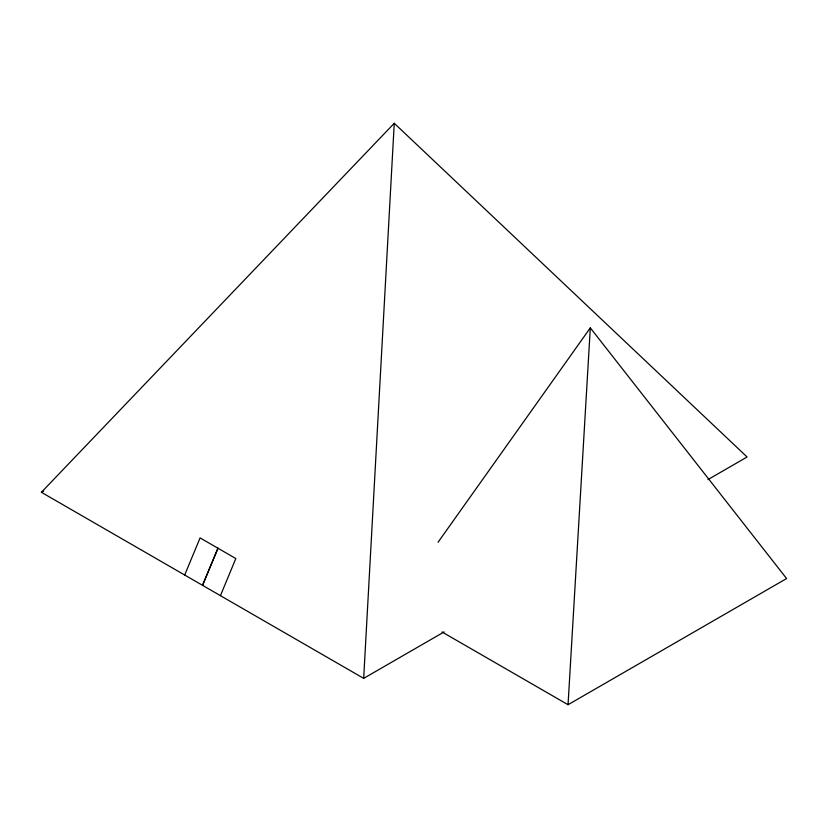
<?xml version="1.0" encoding="UTF-8"?>
<svg xmlns="http://www.w3.org/2000/svg" width="828" height="828" viewBox="0 0 828 828"><rect width="100%" height="100%" fill="white"/><g stroke="black" fill="none" stroke-linecap="round" stroke-linejoin="round"><path stroke-width="1.24" d="M394.252 123.279L41.4 492.298L363.678 678.36L394.252 123.279L747.094 456.994L707.971 479.588M568.049 704.721L590.312 327.867L786.6 578.544L568.049 704.721L441.986 631.94M184.685 575.025L200.086 537.91L235.825 558.548L220.434 595.663M217.94 548.219L202.539 585.334L217.981 548.24M438.053 542.247L590.312 327.867M41.4 492.298L43.636 491.004M363.678 678.36L444.16 631.899"/></g></svg>
